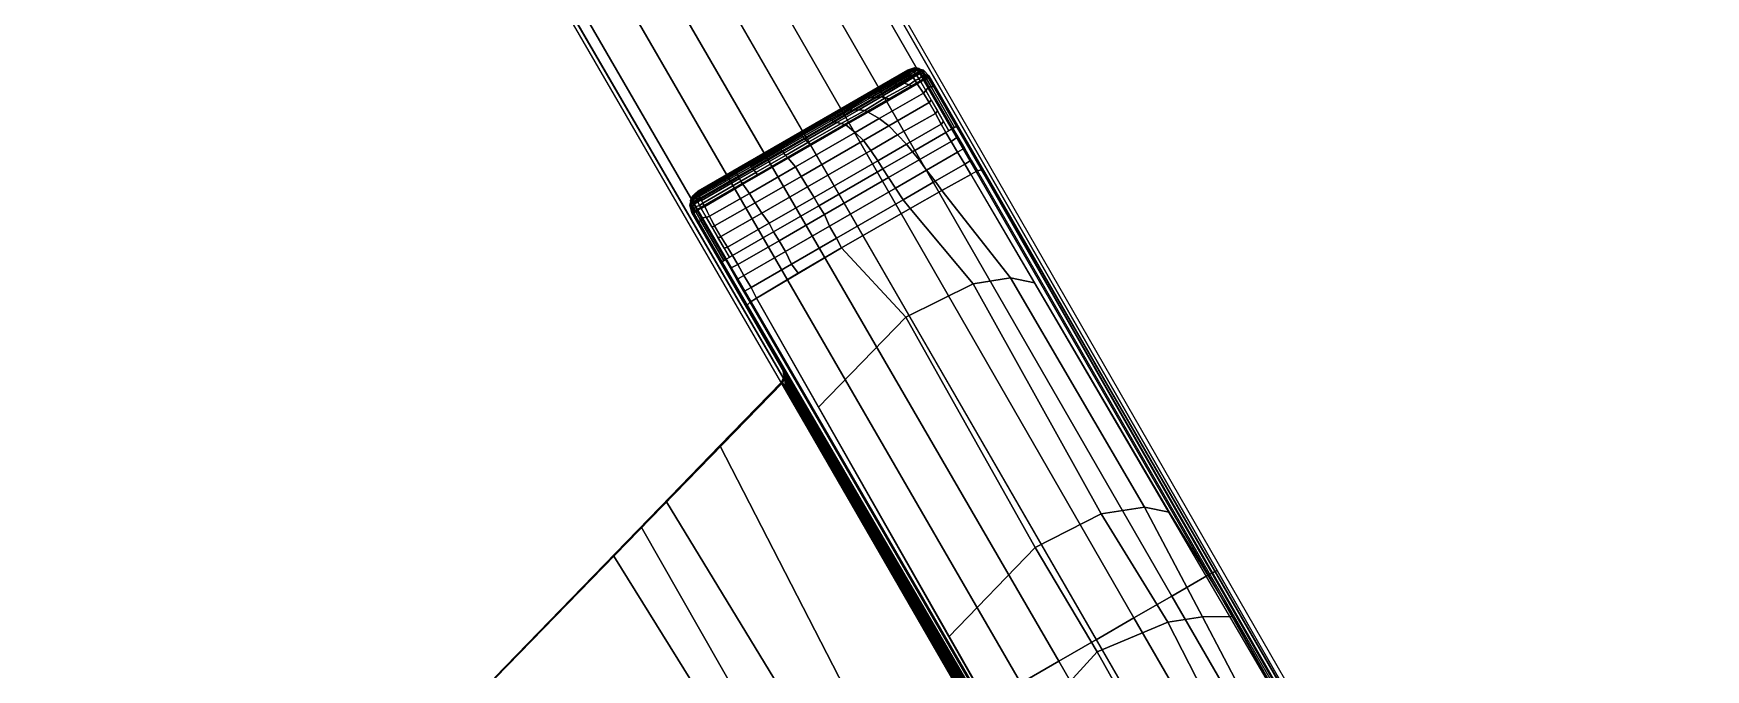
# Model space of a CAD drawing. Header units: inches. Extents: x -1507 to 39677, y -2256 to 26424.
# Drawn here: x 2675.08 to 2684.68, y 1592.14 to 1595.8 of the extents above; entities that cross this region are included whole.
import ezdxf

# ---------------------------------------------------------------- set-up
doc = ezdxf.new("R2010")
doc.units = ezdxf.units.IN
doc.layers.add('table leg', color=7, linetype='Continuous')
doc.layers.add('table top', color=7, linetype='Continuous')

msp = doc.modelspace()

# ---------------------------------------------------------------- linework, layer by layer
at = {"layer": 'table leg'}
for points in [[(2678.9317, 1597.8359, 122.918), (2678.8748, 1597.808, 122.9894), (2681.8212, 1592.6879, 123.4446), (2681.8713, 1592.7124, 123.3749)], [(2681.8212, 1592.6879, 123.4446), (2678.8748, 1597.808, 122.9894), (2678.6615, 1597.6849, 123.0233), (2681.6106, 1592.5663, 123.484)], [(2681.6106, 1592.5663, 123.484), (2678.6615, 1597.6849, 123.0233), (2678.4475, 1597.5613, 123.0476), (2681.394, 1592.4412, 123.5206)], [(2681.1769, 1592.3159, 123.5417), (2681.394, 1592.4412, 123.5206), (2678.4475, 1597.5613, 123.0476), (2678.2243, 1597.4324, 123.0699)], [(2678.2243, 1597.4324, 123.0699), (2678.001, 1597.3035, 123.0476), (2680.9619, 1592.1918, 123.5206), (2681.1789, 1592.3171, 123.5417)], [(2680.9619, 1592.1918, 123.5206), (2678.001, 1597.3035, 123.0476), (2677.787, 1597.18, 123.0233), (2680.7452, 1592.0667, 123.484)], [(2680.7452, 1592.0667, 123.484), (2677.787, 1597.18, 123.0233), (2677.5737, 1597.0568, 122.9894), (2680.5347, 1591.9451, 123.4446)], [(2680.4883, 1591.9139, 123.3749), (2680.5347, 1591.9451, 123.4446), (2677.5737, 1597.0568, 122.9894), (2677.5211, 1597.0215, 122.918)], [(2683.2765, 1590.1217, 123.6709), (2681.8212, 1592.6879, 123.4446), (2681.6106, 1592.5663, 123.484), (2683.0864, 1590.012, 123.7535)], [(2683.3438, 1590.1466, 123.5952), (2681.8713, 1592.7124, 123.3749), (2681.8212, 1592.6879, 123.4446), (2683.2765, 1590.1217, 123.6709)], [(2683.0864, 1590.012, 123.7535), (2681.6106, 1592.5663, 123.484), (2681.394, 1592.4412, 123.5206), (2682.8698, 1589.887, 123.7902)], [(2682.6528, 1589.7616, 123.8113), (2682.8698, 1589.887, 123.7902), (2681.394, 1592.4412, 123.5206), (2681.1769, 1592.3159, 123.5417)], [(2681.1789, 1592.3171, 123.5417), (2680.9619, 1592.1918, 123.5206), (2682.436, 1589.6365, 123.7902), (2682.6531, 1589.7618, 123.8113)], [(2682.436, 1589.6365, 123.7902), (2680.9619, 1592.1918, 123.5206), (2680.7452, 1592.0667, 123.484), (2682.2194, 1589.5114, 123.7535)]]:
    msp.add_3dface(points, dxfattribs=at)
for points, invisible_edges in [([(2678.9397, 1597.8658, 122.2923), (2678.9317, 1597.8359, 122.918), (2681.8713, 1592.7124, 123.3749), (2683.3635, 1590.1723, 122.7413)], 4), ([(2681.9421, 1589.3517, 122.7413), (2680.4883, 1591.9139, 123.3749), (2677.5211, 1597.0215, 122.918), (2677.4912, 1597.0295, 122.2923)], 1), ([(2683.5944, 1589.704, 123.7173), (2683.3635, 1590.1723, 122.7413), (2681.8713, 1592.7124, 123.3749), (2683.3438, 1590.1466, 123.5952)], 3)]:
    msp.add_3dface(points, dxfattribs=dict(at, invisible_edges=invisible_edges))
at = {"layer": 'table top', "invisible_edges": 15}
for points in [[(2684.8164, 1565.3741, 20.5), (2684.82, 1607.1346, 20.5), (2680.04, 1606.9554, 20.5), (2680.035, 1565.5535, 20.5)], [(2680.0395, 1606.9554, 19.324), (2684.8199, 1607.1345, 19.324), (2684.8273, 1565.3739, 19.324), (2680.0631, 1565.5524, 19.324)], [(2675.2658, 1606.6569, 19.324), (2680.0395, 1606.9554, 19.324), (2680.0631, 1565.5524, 19.324), (2675.2658, 1565.8517, 19.324)], [(2680.035, 1565.5535, 20.5), (2680.04, 1606.9554, 20.5), (2675.2658, 1606.6569, 20.5), (2675.2658, 1565.8517, 20.5)], [(2675.2658, 1565.8517, 20.5), (2675.2658, 1606.6569, 20.5), (2674.4441, 1606.5608, 20.5), (2674.5268, 1565.935, 20.5)], [(2674.454, 1606.5624, 19.324), (2675.2658, 1606.6569, 19.324), (2675.2658, 1565.8517, 19.324), (2674.5139, 1565.937, 19.324)]]:
    msp.add_3dface(points, dxfattribs=at)
at = {"layer": 'table top'}
for points in [[(2680.1852, 1595.5862, 147.1256), (2680.1342, 1595.5994, 147.1256), (2678.8585, 1594.8629, 147.1256), (2678.8444, 1594.8121, 147.1256)], [(2678.8444, 1594.8121, 147.1256), (2678.8564, 1594.7695, 147.1256), (2680.2161, 1595.5545, 147.1256), (2680.1852, 1595.5862, 147.1256)], [(2678.8564, 1594.7695, 147.1256), (2682.8971, 1587.7709, 147.1256), (2684.2567, 1588.5559, 147.1256), (2680.2161, 1595.5545, 147.1256)], [(2680.1342, 1595.5994, 147.1256), (2680.0931, 1595.5874, 147.1256), (2678.8894, 1594.8924, 147.1256), (2678.8585, 1594.8629, 147.1256)], [(2680.0931, 1595.5874, 147.1256), (2680.0931, 1595.5788, 146.7001), (2678.8968, 1594.8882, 146.7001), (2678.8894, 1594.8924, 147.1256)], [(2679.9783, 1595.5122, 146.682), (2679.8312, 1595.4269, 146.6646), (2679.8366, 1595.4307, 146.7001), (2679.9797, 1595.5134, 146.7001)], [(2680.0931, 1595.5788, 146.7001), (2680.0954, 1595.5787, 146.6868), (2679.9768, 1595.5098, 146.6682), (2679.9783, 1595.5122, 146.682)], [(2680.0954, 1595.5787, 146.6868), (2680.0985, 1595.5771, 146.6748), (2679.9844, 1595.5104, 146.6564), (2679.9768, 1595.5098, 146.6682)], [(2680.0931, 1595.5788, 146.7001), (2679.9783, 1595.5122, 146.682), (2679.9797, 1595.5134, 146.7001), (2680.0931, 1595.5788, 146.7001)], [(2680.0985, 1595.5771, 146.6748), (2680.1013, 1595.5749, 146.666), (2679.9881, 1595.5085, 146.6477), (2679.9844, 1595.5104, 146.6564)], [(2680.1013, 1595.5749, 146.666), (2680.1058, 1595.5706, 146.6547), (2680.0003, 1595.5081, 146.6375), (2679.9881, 1595.5085, 146.6477)], [(2680.1058, 1595.5706, 146.6547), (2680.1113, 1595.5643, 146.6437), (2680.0147, 1595.5065, 146.6279), (2680.0003, 1595.5081, 146.6375)], [(2680.1113, 1595.5643, 146.6437), (2680.1175, 1595.5566, 146.634), (2680.0389, 1595.509, 146.6212), (2680.0147, 1595.5065, 146.6279)], [(2680.1175, 1595.5566, 146.634), (2680.1264, 1595.5445, 146.6238), (2680.0744, 1595.5125, 146.6155), (2680.0389, 1595.509, 146.6212)], [(2680.1264, 1595.5445, 146.6238), (2680.1383, 1595.5267, 146.6154), (2680.1025, 1595.5023, 146.6096), (2680.0744, 1595.5125, 146.6155)], [(2680.0931, 1595.5788, 146.7001), (2680.0931, 1595.5874, 147.1256), (2680.1141, 1595.5935, 147.1256), (2680.1117, 1595.5914, 146.7041)], [(2680.1182, 1595.5893, 146.6904), (2680.0954, 1595.5787, 146.6868), (2680.0931, 1595.5788, 146.7001), (2680.1117, 1595.5914, 146.7041)], [(2680.1209, 1595.5872, 146.6819), (2680.0985, 1595.5771, 146.6748), (2680.0954, 1595.5787, 146.6868), (2680.1182, 1595.5893, 146.6904)], [(2680.1234, 1595.5851, 146.6744), (2680.1013, 1595.5749, 146.666), (2680.0985, 1595.5771, 146.6748), (2680.1209, 1595.5872, 146.6819)], [(2680.1266, 1595.5818, 146.6667), (2680.1058, 1595.5706, 146.6547), (2680.1013, 1595.5749, 146.666), (2680.1234, 1595.5851, 146.6744)], [(2680.1383, 1595.5267, 146.6154), (2680.1497, 1595.508, 146.6127), (2680.1236, 1595.493, 146.6092), (2680.1025, 1595.5023, 146.6096)], [(2680.1322, 1595.5756, 146.6557), (2680.1113, 1595.5643, 146.6437), (2680.1058, 1595.5706, 146.6547), (2680.1266, 1595.5818, 146.6667)], [(2680.1383, 1595.5679, 146.6461), (2680.1175, 1595.5566, 146.634), (2680.1113, 1595.5643, 146.6437), (2680.1322, 1595.5756, 146.6557)], [(2680.1342, 1595.5994, 147.1256), (2680.1303, 1595.5914, 146.7041), (2680.1117, 1595.5914, 146.7041), (2680.1141, 1595.5935, 147.1256)], [(2680.1117, 1595.5914, 146.7041), (2680.1303, 1595.5914, 146.7041), (2680.1411, 1595.5992, 146.6948), (2680.1182, 1595.5893, 146.6904)], [(2680.1472, 1595.5558, 146.6358), (2680.1264, 1595.5445, 146.6238), (2680.1175, 1595.5566, 146.634), (2680.1383, 1595.5679, 146.6461)], [(2680.1427, 1595.5978, 146.6905), (2680.1209, 1595.5872, 146.6819), (2680.1182, 1595.5893, 146.6904), (2680.1411, 1595.5992, 146.6948)], [(2680.1427, 1595.5978, 146.6905), (2680.1438, 1595.5969, 146.6875), (2680.1234, 1595.5851, 146.6744), (2680.1209, 1595.5872, 146.6819)], [(2680.147, 1595.5936, 146.6798), (2680.1266, 1595.5818, 146.6667), (2680.1234, 1595.5851, 146.6744), (2680.1438, 1595.5969, 146.6875)], [(2680.1592, 1595.5375, 146.6282), (2680.1383, 1595.5267, 146.6154), (2680.1264, 1595.5445, 146.6238), (2680.1472, 1595.5558, 146.6358)], [(2680.1525, 1595.5874, 146.6688), (2680.1322, 1595.5756, 146.6557), (2680.1266, 1595.5818, 146.6667), (2680.147, 1595.5936, 146.6798)], [(2680.1303, 1595.5914, 146.7041), (2680.1342, 1595.5994, 147.1256), (2680.1852, 1595.5862, 147.1256), (2680.1817, 1595.5786, 146.7339)], [(2680.1616, 1595.5967, 146.7011), (2680.1411, 1595.5992, 146.6948), (2680.1303, 1595.5914, 146.7041)], [(2680.1903, 1595.5693, 146.7236), (2680.1616, 1595.5967, 146.7011), (2680.1303, 1595.5914, 146.7041), (2680.1817, 1595.5786, 146.7339)], [(2680.1587, 1595.5797, 146.6592), (2680.1383, 1595.5679, 146.6461), (2680.1322, 1595.5756, 146.6557), (2680.1525, 1595.5874, 146.6688)], [(2680.1676, 1595.5675, 146.6489), (2680.1472, 1595.5558, 146.6358), (2680.1383, 1595.5679, 146.6461), (2680.1587, 1595.5797, 146.6592)], [(2680.1701, 1595.5198, 146.6258), (2680.1497, 1595.508, 146.6127), (2680.1383, 1595.5267, 146.6154), (2680.1592, 1595.5375, 146.6282)], [(2680.1411, 1595.5992, 146.6948), (2680.1438, 1595.5969, 146.6875), (2680.1616, 1595.5967, 146.7011)], [(2680.1438, 1595.5969, 146.6875), (2680.147, 1595.5936, 146.6798), (2680.1616, 1595.5967, 146.7011)], [(2680.1673, 1595.5899, 146.6912), (2680.1525, 1595.5874, 146.6688), (2680.147, 1595.5936, 146.6798), (2680.1616, 1595.5967, 146.7011)], [(2680.1796, 1595.5548, 146.6417), (2680.1592, 1595.5375, 146.6282), (2680.1472, 1595.5558, 146.6358), (2680.1676, 1595.5675, 146.6489)], [(2680.1863, 1595.4554, 146.6133), (2680.1497, 1595.508, 146.6127), (2680.1701, 1595.5198, 146.6258), (2680.1982, 1595.4708, 146.6208)], [(2680.1749, 1595.5799, 146.6809), (2680.1587, 1595.5797, 146.6592), (2680.1525, 1595.5874, 146.6688), (2680.1673, 1595.5899, 146.6912)], [(2680.1577, 1595.5846, 146.72), (2680.1577, 1595.5846, 146.72), (2680.1817, 1595.5786, 146.7339), (2680.1749, 1595.5803, 146.73)], [(2680.1824, 1595.5692, 146.6736), (2680.1676, 1595.5675, 146.6489), (2680.1587, 1595.5797, 146.6592), (2680.1749, 1595.5799, 146.6809)], [(2680.191, 1595.5361, 146.6389), (2680.1701, 1595.5198, 146.6258), (2680.1592, 1595.5375, 146.6282), (2680.1796, 1595.5548, 146.6417)], [(2680.1966, 1595.5624, 146.7161), (2680.1673, 1595.5899, 146.6912), (2680.1616, 1595.5967, 146.7011), (2680.1903, 1595.5693, 146.7236)], [(2680.1616, 1595.5967, 146.7011), (2680.1616, 1595.5967, 146.7011), (2680.1903, 1595.5693, 146.7236)], [(2680.203, 1595.5555, 146.7086), (2680.1749, 1595.5799, 146.6809), (2680.1673, 1595.5899, 146.6912), (2680.1966, 1595.5624, 146.7161)], [(2680.1921, 1595.5545, 146.6677), (2680.1796, 1595.5548, 146.6417), (2680.1676, 1595.5675, 146.6489), (2680.1824, 1595.5692, 146.6736)], [(2680.1982, 1595.4708, 146.6208), (2680.1701, 1595.5198, 146.6258), (2680.191, 1595.5361, 146.6389), (2680.2172, 1595.4903, 146.6349)], [(2680.2088, 1595.5492, 146.7016), (2680.1824, 1595.5692, 146.6736), (2680.1749, 1595.5799, 146.6809), (2680.203, 1595.5555, 146.7086)], [(2680.191, 1595.5361, 146.6389), (2680.1796, 1595.5548, 146.6417), (2680.1921, 1595.5545, 146.6677), (2680.2025, 1595.5375, 146.6654)], [(2680.2184, 1595.5394, 146.8095), (2680.1817, 1595.5786, 146.7339), (2680.1852, 1595.5862, 147.1256), (2680.2161, 1595.5545, 147.1256)], [(2680.2133, 1595.5443, 146.6963), (2680.1817, 1595.5786, 146.7339), (2680.2184, 1595.5394, 146.8095), (2680.2133, 1595.5443, 146.6963)], [(2680.2088, 1595.5492, 146.7016), (2680.1921, 1595.5545, 146.6677), (2680.1824, 1595.5692, 146.6736)], [(2680.191, 1595.5361, 146.6389), (2680.191, 1595.5361, 146.6389), (2680.2025, 1595.5375, 146.6654)], [(2680.2172, 1595.4903, 146.6349), (2680.191, 1595.5361, 146.6389), (2680.2025, 1595.5375, 146.6654), (2680.2297, 1595.4902, 146.6606)], [(2680.2133, 1595.5443, 146.6963), (2680.2025, 1595.5375, 146.6654), (2680.1921, 1595.5545, 146.6677), (2680.2088, 1595.5492, 146.7016)], [(2680.2297, 1595.4902, 146.6606), (2680.2025, 1595.5375, 146.6654), (2680.2133, 1595.5443, 146.6963), (2680.243, 1595.4927, 146.6911)], [(2680.243, 1595.4927, 146.6911), (2680.2133, 1595.5443, 146.6963), (2680.2184, 1595.5394, 146.8095), (2680.2472, 1595.4891, 146.8053)], [(2683.6283, 1589.5871, 146.3069), (2680.2184, 1595.5394, 146.8095), (2680.2161, 1595.5545, 147.1256), (2683.8457, 1589.2678, 147.1256)], [(2679.8312, 1595.4269, 146.6646), (2679.7242, 1595.365, 146.6561), (2679.7183, 1595.3624, 146.7001), (2679.8366, 1595.4307, 146.7001)], [(2679.8312, 1595.4269, 146.6646), (2679.8389, 1595.4298, 146.6517), (2679.7273, 1595.3652, 146.6426), (2679.7242, 1595.365, 146.6561)], [(2679.8389, 1595.4298, 146.6517), (2679.8468, 1595.4306, 146.6394), (2679.7348, 1595.3657, 146.6301), (2679.7273, 1595.3652, 146.6426)], [(2679.8468, 1595.4306, 146.6394), (2679.8522, 1595.4294, 146.6307), (2679.7399, 1595.3643, 146.6212), (2679.7348, 1595.3657, 146.6301)], [(2679.8522, 1595.4294, 146.6307), (2679.8642, 1595.4288, 146.6202), (2679.7485, 1595.3617, 146.6099), (2679.7399, 1595.3643, 146.6212)], [(2679.8642, 1595.4288, 146.6202), (2679.8805, 1595.4278, 146.6103), (2679.7611, 1595.3585, 146.5993), (2679.7485, 1595.3617, 146.6099)], [(2679.8805, 1595.4278, 146.6103), (2679.9055, 1595.4301, 146.603), (2679.7778, 1595.356, 146.5905), (2679.7611, 1595.3585, 146.5993)], [(2679.9055, 1595.4301, 146.603), (2679.942, 1595.4334, 146.5969), (2679.8139, 1595.3588, 146.5833), (2679.7778, 1595.356, 146.5905)], [(2679.942, 1595.4334, 146.5969), (2679.9664, 1595.4275, 146.5937), (2679.849, 1595.3549, 146.5795), (2679.8139, 1595.3588, 146.5833)], [(2679.9783, 1595.5122, 146.682), (2679.9768, 1595.5098, 146.6682), (2679.8389, 1595.4298, 146.6517), (2679.8312, 1595.4269, 146.6646)], [(2679.9768, 1595.5098, 146.6682), (2679.9844, 1595.5104, 146.6564), (2679.8468, 1595.4306, 146.6394), (2679.8389, 1595.4298, 146.6517)], [(2679.9844, 1595.5104, 146.6564), (2679.9881, 1595.5085, 146.6477), (2679.8522, 1595.4294, 146.6307), (2679.8468, 1595.4306, 146.6394)], [(2679.9664, 1595.4275, 146.5937), (2679.9983, 1595.4208, 146.5925), (2679.8688, 1595.3463, 146.5753), (2679.849, 1595.3549, 146.5795)], [(2679.9881, 1595.5085, 146.6477), (2680.0003, 1595.5081, 146.6375), (2679.8642, 1595.4288, 146.6202), (2679.8522, 1595.4294, 146.6307)], [(2680.0003, 1595.5081, 146.6375), (2680.0147, 1595.5065, 146.6279), (2679.8805, 1595.4278, 146.6103), (2679.8642, 1595.4288, 146.6202)], [(2679.9314, 1595.3087, 146.5798), (2679.8688, 1595.3463, 146.5753), (2680.1497, 1595.508, 146.6127), (2680.1863, 1595.4554, 146.6133)], [(2680.0147, 1595.5065, 146.6279), (2680.0389, 1595.509, 146.6212), (2679.9055, 1595.4301, 146.603), (2679.8805, 1595.4278, 146.6103)], [(2680.0389, 1595.509, 146.6212), (2680.0744, 1595.5125, 146.6155), (2679.942, 1595.4334, 146.5969), (2679.9055, 1595.4301, 146.603)], [(2679.9865, 1595.2667, 146.5822), (2679.9314, 1595.3087, 146.5798), (2680.1863, 1595.4554, 146.6133), (2680.2191, 1595.4012, 146.6132)], [(2680.0744, 1595.5125, 146.6155), (2680.1025, 1595.5023, 146.6096), (2679.9664, 1595.4275, 146.5937), (2679.942, 1595.4334, 146.5969)], [(2680.1025, 1595.5023, 146.6096), (2680.1236, 1595.493, 146.6092), (2679.9983, 1595.4208, 146.5925), (2679.9664, 1595.4275, 146.5937)], [(2680.2191, 1595.4012, 146.6132), (2680.1863, 1595.4554, 146.6133), (2680.1982, 1595.4708, 146.6208), (2680.2304, 1595.4151, 146.6212)], [(2680.332, 1595.2392, 146.6225), (2680.1982, 1595.4708, 146.6208), (2680.2172, 1595.4903, 146.6349), (2680.3546, 1595.2523, 146.6362)], [(2680.3546, 1595.2523, 146.6362), (2680.2172, 1595.4903, 146.6349), (2680.2297, 1595.4902, 146.6606), (2680.364, 1595.2576, 146.6622)], [(2680.364, 1595.2576, 146.6622), (2680.2297, 1595.4902, 146.6606), (2680.243, 1595.4927, 146.6911), (2680.3752, 1595.2638, 146.693)], [(2680.3752, 1595.2638, 146.693), (2680.243, 1595.4927, 146.6911), (2680.2472, 1595.4891, 146.8053), (2680.389, 1595.2415, 146.7844)], [(2679.7242, 1595.365, 146.6561), (2679.6241, 1595.3071, 146.6512), (2679.6164, 1595.3036, 146.7001), (2679.7183, 1595.3624, 146.7001)], [(2679.7242, 1595.365, 146.6561), (2679.7273, 1595.3652, 146.6426), (2679.6272, 1595.3073, 146.6376), (2679.6241, 1595.3071, 146.6512)], [(2679.7273, 1595.3652, 146.6426), (2679.7348, 1595.3657, 146.6301), (2679.6319, 1595.3062, 146.6248), (2679.6272, 1595.3073, 146.6376)], [(2679.7348, 1595.3657, 146.6301), (2679.7399, 1595.3643, 146.6212), (2679.6371, 1595.3049, 146.6158), (2679.6319, 1595.3062, 146.6248)], [(2679.7399, 1595.3643, 146.6212), (2679.7485, 1595.3617, 146.6099), (2679.6458, 1595.3023, 146.6043), (2679.6371, 1595.3049, 146.6158)], [(2679.7485, 1595.3617, 146.6099), (2679.7611, 1595.3585, 146.5993), (2679.6572, 1595.2984, 146.593), (2679.6458, 1595.3023, 146.6043)], [(2679.7611, 1595.3585, 146.5993), (2679.7778, 1595.356, 146.5905), (2679.6682, 1595.2925, 146.5836), (2679.6572, 1595.2984, 146.593)], [(2679.7778, 1595.356, 146.5905), (2679.8139, 1595.3588, 146.5833), (2679.6882, 1595.2861, 146.5746), (2679.6682, 1595.2925, 146.5836)], [(2679.8139, 1595.3588, 146.5833), (2679.849, 1595.3549, 146.5795), (2679.7126, 1595.2797, 146.5703), (2679.6882, 1595.2861, 146.5746)], [(2679.849, 1595.3549, 146.5795), (2679.8688, 1595.3463, 146.5753), (2679.7398, 1595.272, 146.5656), (2679.7126, 1595.2797, 146.5703)], [(2679.7934, 1595.2292, 146.568), (2679.7398, 1595.272, 146.5656), (2679.8688, 1595.3463, 146.5753), (2679.9314, 1595.3087, 146.5798)], [(2680.0367, 1595.2147, 146.5835), (2679.9865, 1595.2667, 146.5822), (2680.2191, 1595.4012, 146.6132), (2680.254, 1595.3381, 146.6127)], [(2680.0873, 1595.1613, 146.5845), (2680.0367, 1595.2147, 146.5835), (2680.254, 1595.3381, 146.6127), (2680.2871, 1595.2772, 146.6122)], [(2680.254, 1595.3381, 146.6127), (2680.2191, 1595.4012, 146.6132), (2680.2304, 1595.4151, 146.6212), (2680.2659, 1595.3537, 146.6217)], [(2680.2871, 1595.2772, 146.6122), (2680.254, 1595.3381, 146.6127), (2680.2659, 1595.3537, 146.6217), (2680.3013, 1595.2923, 146.6221)], [(2679.4818, 1595.2249, 146.6493), (2679.4812, 1595.223, 146.6355), (2679.358, 1595.1519, 146.6381), (2679.3581, 1595.1535, 146.6519)], [(2679.4818, 1595.2249, 146.6493), (2679.3581, 1595.1535, 146.6519), (2679.3613, 1595.1563, 146.7001), (2679.4852, 1595.2279, 146.7001)], [(2679.4499, 1595.0309, 146.5634), (2679.4079, 1595.0804, 146.5627), (2679.7398, 1595.272, 146.5656), (2679.7934, 1595.2292, 146.568)], [(2679.4825, 1594.976, 146.5643), (2679.4499, 1595.0309, 146.5634), (2679.7934, 1595.2292, 146.568), (2679.8414, 1595.1831, 146.5688)], [(2679.6319, 1595.3062, 146.6248), (2679.4824, 1595.2198, 146.6225), (2679.4812, 1595.223, 146.6355), (2679.6272, 1595.3073, 146.6376)], [(2679.6272, 1595.3073, 146.6376), (2679.4812, 1595.223, 146.6355), (2679.4818, 1595.2249, 146.6493), (2679.6241, 1595.3071, 146.6512)], [(2679.6241, 1595.3071, 146.6512), (2679.4818, 1595.2249, 146.6493), (2679.4852, 1595.2279, 146.7001), (2679.6164, 1595.3036, 146.7001)], [(2679.6371, 1595.3049, 146.6158), (2679.4844, 1595.2167, 146.6133), (2679.4824, 1595.2198, 146.6225), (2679.6319, 1595.3062, 146.6248)], [(2679.6458, 1595.3023, 146.6043), (2679.488, 1595.2111, 146.6015), (2679.4844, 1595.2167, 146.6133), (2679.6371, 1595.3049, 146.6158)], [(2679.6572, 1595.2984, 146.593), (2679.4931, 1595.2036, 146.5902), (2679.488, 1595.2111, 146.6015), (2679.6458, 1595.3023, 146.6043)], [(2679.6682, 1595.2925, 146.5836), (2679.4997, 1595.1952, 146.5805), (2679.4931, 1595.2036, 146.5902), (2679.6572, 1595.2984, 146.593)], [(2679.6882, 1595.2861, 146.5746), (2679.51, 1595.1831, 146.5709), (2679.4997, 1595.1952, 146.5805), (2679.6682, 1595.2925, 146.5836)], [(2679.7126, 1595.2797, 146.5703), (2679.5221, 1595.1711, 146.5657), (2679.51, 1595.1831, 146.5709), (2679.6882, 1595.2861, 146.5746)], [(2679.7398, 1595.272, 146.5656), (2679.5366, 1595.1547, 146.5638), (2679.5221, 1595.1711, 146.5657), (2679.7126, 1595.2797, 146.5703)], [(2679.8414, 1595.1831, 146.5688), (2679.7934, 1595.2292, 146.568), (2679.9314, 1595.3087, 146.5798), (2679.9865, 1595.2667, 146.5822)], [(2679.8831, 1595.1262, 146.5688), (2679.8414, 1595.1831, 146.5688), (2679.9865, 1595.2667, 146.5822), (2680.0367, 1595.2147, 146.5835)], [(2680.123, 1595.1186, 146.5821), (2680.0873, 1595.1613, 146.5845), (2680.2871, 1595.2772, 146.6122), (2680.3145, 1595.2291, 146.6119)], [(2680.123, 1595.1186, 146.5821), (2680.3145, 1595.2291, 146.6119), (2680.3449, 1595.1776, 146.6112), (2680.1608, 1595.0714, 146.5824)], [(2680.3145, 1595.2291, 146.6119), (2680.2871, 1595.2772, 146.6122), (2680.3013, 1595.2923, 146.6221), (2680.332, 1595.2392, 146.6225)], [(2680.3449, 1595.1776, 146.6112), (2680.3145, 1595.2291, 146.6119), (2680.3546, 1595.2523, 146.6362), (2680.3827, 1595.2034, 146.6331)], [(2680.4952, 1595.0076, 146.6206), (2680.3546, 1595.2523, 146.6362), (2680.3752, 1595.2638, 146.693), (2680.5187, 1595.0146, 146.6766)], [(2680.5187, 1595.0146, 146.6766), (2680.3752, 1595.2638, 146.693), (2680.389, 1595.2415, 146.7844), (2680.5353, 1594.9863, 146.7628)], [(2679.3581, 1595.1535, 146.6519), (2679.358, 1595.1519, 146.6381), (2679.1859, 1595.0527, 146.6489), (2679.1871, 1595.055, 146.6626)], [(2679.358, 1595.1519, 146.6381), (2679.3585, 1595.1483, 146.625), (2679.1868, 1595.0494, 146.6358), (2679.1859, 1595.0527, 146.6489)], [(2679.3585, 1595.1483, 146.625), (2679.3599, 1595.1449, 146.6159), (2679.188, 1595.0459, 146.6267), (2679.1868, 1595.0494, 146.6358)], [(2679.3581, 1595.1535, 146.6519), (2679.1871, 1595.055, 146.6626), (2679.1905, 1595.0577, 146.7001), (2679.3613, 1595.1563, 146.7001)], [(2679.3599, 1595.1449, 146.6159), (2679.3627, 1595.1389, 146.6044), (2679.191, 1595.04, 146.615), (2679.188, 1595.0459, 146.6267)], [(2679.3627, 1595.1389, 146.6044), (2679.3672, 1595.131, 146.5929), (2679.1961, 1595.0324, 146.6034), (2679.191, 1595.04, 146.615)], [(2679.3672, 1595.131, 146.5929), (2679.3738, 1595.1225, 146.5831), (2679.203, 1595.0241, 146.5936), (2679.1961, 1595.0324, 146.6034)], [(2679.4812, 1595.223, 146.6355), (2679.4824, 1595.2198, 146.6225), (2679.3585, 1595.1483, 146.625), (2679.358, 1595.1519, 146.6381)], [(2679.4824, 1595.2198, 146.6225), (2679.4844, 1595.2167, 146.6133), (2679.3599, 1595.1449, 146.6159), (2679.3585, 1595.1483, 146.625)], [(2679.4844, 1595.2167, 146.6133), (2679.488, 1595.2111, 146.6015), (2679.3627, 1595.1389, 146.6044), (2679.3599, 1595.1449, 146.6159)], [(2679.488, 1595.2111, 146.6015), (2679.4931, 1595.2036, 146.5902), (2679.3672, 1595.131, 146.5929), (2679.3627, 1595.1389, 146.6044)], [(2679.4931, 1595.2036, 146.5902), (2679.4997, 1595.1952, 146.5805), (2679.3738, 1595.1225, 146.5831), (2679.3672, 1595.131, 146.5929)], [(2679.4997, 1595.1952, 146.5805), (2679.51, 1595.1831, 146.5709), (2679.383, 1595.1098, 146.5734), (2679.3738, 1595.1225, 146.5831)], [(2679.51, 1595.1831, 146.5709), (2679.5221, 1595.1711, 146.5657), (2679.3935, 1595.0973, 146.5682), (2679.383, 1595.1098, 146.5734)], [(2679.5221, 1595.1711, 146.5657), (2679.5366, 1595.1547, 146.5638), (2679.4079, 1595.0804, 146.5627), (2679.3935, 1595.0973, 146.5682)], [(2679.5204, 1594.9169, 146.5641), (2679.4825, 1594.976, 146.5643), (2679.8414, 1595.1831, 146.5688), (2679.8831, 1595.1262, 146.5688)], [(2679.9226, 1595.0664, 146.5687), (2679.8831, 1595.1262, 146.5688), (2680.0367, 1595.2147, 146.5835), (2680.0873, 1595.1613, 146.5845)], [(2679.9528, 1595.0203, 146.5642), (2679.9226, 1595.0664, 146.5687), (2680.0873, 1595.1613, 146.5845), (2680.123, 1595.1186, 146.5821)], [(2680.1608, 1595.0714, 146.5824), (2680.3449, 1595.1776, 146.6112), (2680.3814, 1595.1157, 146.6087), (2680.2034, 1595.0129, 146.5802)], [(2680.3814, 1595.1157, 146.6087), (2680.3449, 1595.1776, 146.6112), (2680.3827, 1595.2034, 146.6331), (2680.4201, 1595.1383, 146.629)], [(2680.4223, 1595.0463, 146.6038), (2680.3814, 1595.1157, 146.6087), (2680.4201, 1595.1383, 146.629), (2680.4596, 1595.0695, 146.6246)], [(2679.1871, 1595.055, 146.6626), (2679.1859, 1595.0527, 146.6489), (2679.107, 1595.0074, 146.6575), (2679.1082, 1595.0096, 146.6712)], [(2679.1859, 1595.0527, 146.6489), (2679.1868, 1595.0494, 146.6358), (2679.1075, 1595.0038, 146.6445), (2679.107, 1595.0074, 146.6575)], [(2679.1868, 1595.0494, 146.6358), (2679.188, 1595.0459, 146.6267), (2679.1089, 1595.0018, 146.6345), (2679.1075, 1595.0038, 146.6445)], [(2679.1871, 1595.055, 146.6626), (2679.1082, 1595.0096, 146.6712), (2679.1109, 1595.0118, 146.7001), (2679.1905, 1595.0577, 146.7001)], [(2679.188, 1595.0459, 146.6267), (2679.191, 1595.04, 146.615), (2679.1127, 1594.995, 146.6236), (2679.1089, 1595.0018, 146.6345)], [(2679.191, 1595.04, 146.615), (2679.1961, 1595.0324, 146.6034), (2679.117, 1594.9869, 146.612), (2679.1127, 1594.995, 146.6236)], [(2679.1865, 1594.8788, 146.5828), (2679.1487, 1594.9313, 146.5836), (2679.4079, 1595.0804, 146.5627), (2679.4499, 1595.0309, 146.5634)], [(2679.3738, 1595.1225, 146.5831), (2679.383, 1595.1098, 146.5734), (2679.2132, 1595.012, 146.5835), (2679.203, 1595.0241, 146.5936)], [(2679.383, 1595.1098, 146.5734), (2679.3935, 1595.0973, 146.5682), (2679.2227, 1594.9985, 146.5783), (2679.2132, 1595.012, 146.5835)], [(2679.3935, 1595.0973, 146.5682), (2679.4079, 1595.0804, 146.5627), (2679.2361, 1594.9816, 146.5765), (2679.2227, 1594.9985, 146.5783)], [(2679.5584, 1594.8562, 146.5633), (2679.5204, 1594.9169, 146.5641), (2679.8831, 1595.1262, 146.5688), (2679.9226, 1595.0664, 146.5687)], [(2679.5848, 1594.8078, 146.5554), (2679.5584, 1594.8562, 146.5633), (2679.9226, 1595.0664, 146.5687), (2679.9528, 1595.0203, 146.5642)], [(2679.9528, 1595.0203, 146.5642), (2680.123, 1595.1186, 146.5821), (2680.1608, 1595.0714, 146.5824), (2679.9855, 1594.9701, 146.5645)], [(2679.9855, 1594.9701, 146.5645), (2680.1608, 1595.0714, 146.5824), (2680.2034, 1595.0129, 146.5802), (2680.0246, 1594.9097, 146.5626)], [(2680.2034, 1595.0129, 146.5802), (2680.3814, 1595.1157, 146.6087), (2680.4223, 1595.0463, 146.6038), (2680.2535, 1594.9489, 146.5769)], [(2680.2535, 1594.9489, 146.5769), (2680.4223, 1595.0463, 146.6038), (2680.4567, 1594.9878, 146.5981), (2680.2902, 1594.8949, 146.5684)], [(2680.4567, 1594.9878, 146.5981), (2680.4223, 1595.0463, 146.6038), (2680.4596, 1595.0695, 146.6246), (2680.4952, 1595.0076, 146.6206)], [(2679.1082, 1595.0096, 146.6712), (2679.107, 1595.0074, 146.6575), (2678.8957, 1594.886, 146.6863), (2678.8968, 1594.8882, 146.7001)], [(2679.107, 1595.0074, 146.6575), (2679.1075, 1595.0038, 146.6445), (2678.8957, 1594.8821, 146.6732), (2678.8957, 1594.886, 146.6863)], [(2679.1075, 1595.0038, 146.6445), (2679.1089, 1595.0018, 146.6345), (2678.8963, 1594.8782, 146.664), (2678.8957, 1594.8821, 146.6732)], [(2679.1089, 1595.0018, 146.6345), (2679.1127, 1594.995, 146.6236), (2678.8981, 1594.8716, 146.6524), (2678.8963, 1594.8782, 146.664)], [(2679.1082, 1595.0096, 146.6712), (2678.8968, 1594.8882, 146.7001), (2679.1109, 1595.0118, 146.7001)], [(2679.1127, 1594.995, 146.6236), (2679.117, 1594.9869, 146.612), (2678.9011, 1594.8628, 146.6411), (2678.8981, 1594.8716, 146.6524)], [(2679.117, 1594.9869, 146.612), (2679.1223, 1594.9777, 146.6022), (2678.9051, 1594.8529, 146.6314), (2678.9011, 1594.8628, 146.6411)], [(2679.1223, 1594.9777, 146.6022), (2679.1293, 1594.9637, 146.5923), (2678.9116, 1594.8386, 146.6218), (2678.9051, 1594.8529, 146.6314)], [(2679.1293, 1594.9637, 146.5923), (2679.1372, 1594.9497, 146.5873), (2678.9194, 1594.8229, 146.6154), (2678.9116, 1594.8386, 146.6218)], [(2679.1372, 1594.9497, 146.5873), (2679.1487, 1594.9313, 146.5836), (2678.9298, 1594.8037, 146.6127), (2678.9194, 1594.8229, 146.6154)], [(2679.1961, 1595.0324, 146.6034), (2679.203, 1595.0241, 146.5936), (2679.1223, 1594.9777, 146.6022), (2679.117, 1594.9869, 146.612)], [(2679.203, 1595.0241, 146.5936), (2679.2132, 1595.012, 146.5835), (2679.1293, 1594.9637, 146.5923), (2679.1223, 1594.9777, 146.6022)], [(2679.2132, 1595.012, 146.5835), (2679.2227, 1594.9985, 146.5783), (2679.1372, 1594.9497, 146.5873), (2679.1293, 1594.9637, 146.5923)], [(2679.2227, 1594.9985, 146.5783), (2679.2361, 1594.9816, 146.5765), (2679.1487, 1594.9313, 146.5836), (2679.1372, 1594.9497, 146.5873)], [(2679.2197, 1594.8245, 146.5836), (2679.1865, 1594.8788, 146.5828), (2679.4499, 1595.0309, 146.5634), (2679.4825, 1594.976, 146.5643)], [(2679.2577, 1594.7653, 146.5833), (2679.2197, 1594.8245, 146.5836), (2679.4825, 1594.976, 146.5643), (2679.5204, 1594.9169, 146.5641)], [(2679.5848, 1594.8078, 146.5554), (2679.9528, 1595.0203, 146.5642), (2679.9855, 1594.9701, 146.5645), (2679.6163, 1594.757, 146.5548)], [(2679.6163, 1594.757, 146.5548), (2679.9855, 1594.9701, 146.5645), (2680.0246, 1594.9097, 146.5626), (2679.6465, 1594.6914, 146.5528)], [(2680.0246, 1594.9097, 146.5626), (2680.2034, 1595.0129, 146.5802), (2680.2535, 1594.9489, 146.5769), (2680.0683, 1594.8419, 146.558)], [(2680.0683, 1594.8419, 146.558), (2680.2535, 1594.9489, 146.5769), (2680.2902, 1594.8949, 146.5684), (2680.1089, 1594.7926, 146.5467)], [(2680.6848, 1594.3946, 146.4624), (2680.2902, 1594.8949, 146.5684), (2680.4567, 1594.9878, 146.5981), (2680.8221, 1594.3662, 146.5286)], [(2680.4952, 1595.0076, 146.6206), (2680.4567, 1594.9878, 146.5981), (2683.5505, 1589.7013, 146.0141), (2683.5568, 1589.6921, 146.0377)], [(2683.5639, 1589.6817, 146.0644), (2683.5568, 1589.6921, 146.0377), (2680.4952, 1595.0076, 146.6206), (2680.5187, 1595.0146, 146.6766)], [(2683.5639, 1589.6817, 146.0644), (2680.5187, 1595.0146, 146.6766), (2680.5353, 1594.9863, 146.7628), (2683.6283, 1589.5871, 146.3069)], [(2678.8585, 1594.8629, 147.1256), (2678.8673, 1594.8622, 146.7041), (2678.8527, 1594.8113, 146.7339), (2678.8444, 1594.8121, 147.1256)], [(2678.8595, 1594.835, 146.72), (2678.8595, 1594.835, 146.72), (2678.8673, 1594.8622, 146.7041), (2678.8471, 1594.8378, 146.7011)], [(2678.8673, 1594.8622, 146.7041), (2678.8673, 1594.8622, 146.7041), (2678.8552, 1594.8567, 146.6948), (2678.8471, 1594.8378, 146.7011)], [(2678.8559, 1594.8533, 146.6875), (2678.8471, 1594.8378, 146.7011), (2678.8471, 1594.8378, 146.7011), (2678.8552, 1594.8567, 146.6948)], [(2678.8571, 1594.8489, 146.6798), (2678.8471, 1594.8378, 146.7011), (2678.8471, 1594.8378, 146.7011), (2678.8559, 1594.8533, 146.6875)], [(2678.8571, 1594.8489, 146.6798), (2678.8471, 1594.8378, 146.7011), (2678.8471, 1594.8378, 146.7011), (2678.8559, 1594.8533, 146.6875)], [(2678.8597, 1594.841, 146.6688), (2678.8501, 1594.8295, 146.6912), (2678.8471, 1594.8378, 146.7011), (2678.8571, 1594.8489, 146.6798)], [(2678.8633, 1594.8318, 146.6592), (2678.855, 1594.8178, 146.6809), (2678.8501, 1594.8295, 146.6912), (2678.8597, 1594.841, 146.6688)], [(2678.8752, 1594.8717, 146.6904), (2678.8552, 1594.8567, 146.6948), (2678.8673, 1594.8622, 146.7041), (2678.8766, 1594.8783, 146.7041)], [(2678.8757, 1594.8683, 146.6819), (2678.8556, 1594.8547, 146.6905), (2678.8552, 1594.8567, 146.6948), (2678.8752, 1594.8717, 146.6904)], [(2678.8757, 1594.8683, 146.6819), (2678.8762, 1594.865, 146.6744), (2678.8559, 1594.8533, 146.6875), (2678.8556, 1594.8547, 146.6905)], [(2678.8774, 1594.8606, 146.6667), (2678.8571, 1594.8489, 146.6798), (2678.8559, 1594.8533, 146.6875), (2678.8762, 1594.865, 146.6744)], [(2678.8774, 1594.8606, 146.6667), (2678.8571, 1594.8489, 146.6798), (2678.8559, 1594.8533, 146.6875), (2678.8762, 1594.865, 146.6744)], [(2678.8801, 1594.8527, 146.6557), (2678.8597, 1594.841, 146.6688), (2678.8571, 1594.8489, 146.6798), (2678.8774, 1594.8606, 146.6667)], [(2678.8736, 1594.8773, 147.1256), (2678.8766, 1594.8783, 146.7041), (2678.8673, 1594.8622, 146.7041), (2678.8585, 1594.8629, 147.1256)], [(2678.8836, 1594.8435, 146.6461), (2678.8633, 1594.8318, 146.6592), (2678.8597, 1594.841, 146.6688), (2678.8801, 1594.8527, 146.6557)], [(2678.8897, 1594.8297, 146.6358), (2678.8693, 1594.818, 146.6489), (2678.8633, 1594.8318, 146.6592), (2678.8836, 1594.8435, 146.6461)], [(2678.8894, 1594.8924, 147.1256), (2678.8968, 1594.8882, 146.7001), (2678.8766, 1594.8783, 146.7041), (2678.8736, 1594.8773, 147.1256)], [(2678.8957, 1594.8861, 146.6868), (2678.8752, 1594.8717, 146.6904), (2678.8766, 1594.8783, 146.7041), (2678.8968, 1594.8882, 146.7001)], [(2678.8956, 1594.8826, 146.6748), (2678.8757, 1594.8683, 146.6819), (2678.8752, 1594.8717, 146.6904), (2678.8957, 1594.8861, 146.6868)], [(2678.8961, 1594.8791, 146.666), (2678.8762, 1594.865, 146.6744), (2678.8757, 1594.8683, 146.6819), (2678.8956, 1594.8826, 146.6748)], [(2678.8762, 1594.865, 146.6744), (2678.8774, 1594.8606, 146.6667), (2678.8976, 1594.873, 146.6547), (2678.8961, 1594.8791, 146.666)], [(2678.8976, 1594.873, 146.6547), (2678.8774, 1594.8606, 146.6667), (2678.8762, 1594.865, 146.6744), (2678.8961, 1594.8791, 146.666)], [(2678.9002, 1594.8651, 146.6437), (2678.8801, 1594.8527, 146.6557), (2678.8774, 1594.8606, 146.6667), (2678.8976, 1594.873, 146.6547)], [(2678.9038, 1594.8559, 146.634), (2678.8836, 1594.8435, 146.6461), (2678.8801, 1594.8527, 146.6557), (2678.9002, 1594.8651, 146.6437)], [(2678.9099, 1594.8421, 146.6238), (2678.8897, 1594.8297, 146.6358), (2678.8836, 1594.8435, 146.6461), (2678.9038, 1594.8559, 146.634)], [(2678.9194, 1594.8229, 146.6154), (2678.8995, 1594.8102, 146.6282), (2678.8897, 1594.8297, 146.6358), (2678.9099, 1594.8421, 146.6238)], [(2678.9298, 1594.8037, 146.6127), (2679.1487, 1594.9313, 146.5836), (2679.1865, 1594.8788, 146.5828), (2678.9562, 1594.7473, 146.6133)], [(2678.9562, 1594.7473, 146.6133), (2679.1865, 1594.8788, 146.5828), (2679.2197, 1594.8245, 146.5836), (2678.9863, 1594.6926, 146.6132)], [(2679.3005, 1594.7073, 146.5818), (2679.2577, 1594.7653, 146.5833), (2679.5204, 1594.9169, 146.5641), (2679.5584, 1594.8562, 146.5633)], [(2679.3253, 1594.658, 146.5759), (2679.3005, 1594.7073, 146.5818), (2679.5584, 1594.8562, 146.5633), (2679.5848, 1594.8078, 146.5554)], [(2679.6465, 1594.6914, 146.5528), (2680.0246, 1594.9097, 146.5626), (2680.0683, 1594.8419, 146.558), (2679.6871, 1594.6218, 146.5511)], [(2679.6871, 1594.6218, 146.5511), (2680.0683, 1594.8419, 146.558), (2680.1089, 1594.7926, 146.5467), (2679.7148, 1594.5661, 146.5371)], [(2680.4705, 1594.3603, 146.4076), (2680.1089, 1594.7926, 146.5467), (2680.2902, 1594.8949, 146.5684), (2680.6848, 1594.3946, 146.4624)], [(2678.8527, 1594.8113, 146.7339), (2678.8683, 1594.7599, 146.8095), (2678.8564, 1594.7695, 147.1256), (2678.8444, 1594.8121, 147.1256)], [(2678.8501, 1594.8295, 146.6912), (2678.8593, 1594.7903, 146.7161), (2678.8565, 1594.7992, 146.7236), (2678.8471, 1594.8378, 146.7011)], [(2678.8471, 1594.8378, 146.7011), (2678.8565, 1594.7992, 146.7236), (2678.8527, 1594.8113, 146.7339), (2678.8595, 1594.835, 146.72)], [(2678.855, 1594.8178, 146.6809), (2678.8621, 1594.7814, 146.7086), (2678.8593, 1594.7903, 146.7161), (2678.8501, 1594.8295, 146.6912)], [(2678.8527, 1594.8113, 146.7339), (2678.8666, 1594.7668, 146.6963), (2678.8666, 1594.7668, 146.6963), (2678.8683, 1594.7599, 146.8095)], [(2678.8693, 1594.818, 146.6489), (2678.8605, 1594.806, 146.6736), (2678.855, 1594.8178, 146.6809), (2678.8633, 1594.8318, 146.6592)], [(2678.8605, 1594.806, 146.6736), (2678.8646, 1594.7731, 146.7016), (2678.8621, 1594.7814, 146.7086), (2678.855, 1594.8178, 146.6809)], [(2678.8683, 1594.7599, 146.8095), (2682.3182, 1588.8307, 146.3069), (2682.486, 1588.4828, 147.1256), (2678.8564, 1594.7695, 147.1256)], [(2678.8744, 1594.8012, 146.6417), (2678.8684, 1594.7902, 146.6677), (2678.8605, 1594.806, 146.6736), (2678.8693, 1594.818, 146.6489)], [(2678.8605, 1594.806, 146.6736), (2678.8605, 1594.806, 146.6736), (2678.8684, 1594.7902, 146.6677), (2678.8646, 1594.7731, 146.7016)], [(2678.8779, 1594.7727, 146.6654), (2678.8666, 1594.7668, 146.6963), (2678.8646, 1594.7731, 146.7016), (2678.8684, 1594.7902, 146.6677)], [(2678.8779, 1594.7727, 146.6654), (2678.9053, 1594.7256, 146.6606), (2678.8965, 1594.7153, 146.6911), (2678.8666, 1594.7668, 146.6963)], [(2678.8666, 1594.7668, 146.6963), (2678.8965, 1594.7153, 146.6911), (2678.8974, 1594.7099, 146.8053), (2678.8683, 1594.7599, 146.8095)], [(2678.8744, 1594.8012, 146.6417), (2678.8848, 1594.782, 146.6389), (2678.8779, 1594.7727, 146.6654), (2678.8684, 1594.7902, 146.6677)], [(2678.8995, 1594.8102, 146.6282), (2678.8744, 1594.8012, 146.6417), (2678.8693, 1594.818, 146.6489), (2678.8897, 1594.8297, 146.6358)], [(2678.9095, 1594.792, 146.6258), (2678.8848, 1594.782, 146.6389), (2678.8744, 1594.8012, 146.6417), (2678.8995, 1594.8102, 146.6282)], [(2678.8848, 1594.782, 146.6389), (2678.9114, 1594.7365, 146.6349), (2678.9053, 1594.7256, 146.6606), (2678.8779, 1594.7727, 146.6654)], [(2678.9095, 1594.792, 146.6258), (2678.9378, 1594.7431, 146.6208), (2678.9114, 1594.7365, 146.6349), (2678.8848, 1594.782, 146.6389)], [(2678.9298, 1594.8037, 146.6127), (2678.9095, 1594.792, 146.6258), (2678.8995, 1594.8102, 146.6282), (2678.9194, 1594.8229, 146.6154)], [(2678.9298, 1594.8037, 146.6127), (2678.9571, 1594.7457, 146.6133), (2678.9378, 1594.7431, 146.6208), (2678.9095, 1594.792, 146.6258)], [(2678.9571, 1594.7457, 146.6133), (2678.9876, 1594.6903, 146.6132), (2678.9699, 1594.6874, 146.6212), (2678.9378, 1594.7431, 146.6208)], [(2678.9863, 1594.6926, 146.6132), (2679.2197, 1594.8245, 146.5836), (2679.2577, 1594.7653, 146.5833), (2679.0225, 1594.6321, 146.6128)], [(2679.0225, 1594.6321, 146.6128), (2679.2577, 1594.7653, 146.5833), (2679.3005, 1594.7073, 146.5818), (2679.06, 1594.571, 146.6122)], [(2679.3253, 1594.658, 146.5759), (2679.5848, 1594.8078, 146.5554), (2679.6163, 1594.757, 146.5548), (2679.3561, 1594.6067, 146.5745)], [(2679.3561, 1594.6067, 146.5745), (2679.6163, 1594.757, 146.5548), (2679.6465, 1594.6914, 146.5528), (2679.393, 1594.545, 146.5723)], [(2680.0839, 1594.1672, 146.3891), (2679.7148, 1594.5661, 146.5371), (2680.1089, 1594.7926, 146.5467), (2680.4705, 1594.3603, 146.4076)], [(2678.9053, 1594.7256, 146.6606), (2679.0396, 1594.4929, 146.6622), (2679.0286, 1594.4863, 146.693), (2678.8965, 1594.7153, 146.6911)], [(2678.8965, 1594.7153, 146.6911), (2679.0286, 1594.4863, 146.693), (2679.0409, 1594.4632, 146.7844), (2678.8974, 1594.7099, 146.8053)], [(2678.9114, 1594.7365, 146.6349), (2679.0488, 1594.4984, 146.6362), (2679.0396, 1594.4929, 146.6622), (2678.9053, 1594.7256, 146.6606)], [(2678.9378, 1594.7431, 146.6208), (2679.0715, 1594.5115, 146.6225), (2679.0488, 1594.4984, 146.6362), (2678.9114, 1594.7365, 146.6349)], [(2678.9876, 1594.6903, 146.6132), (2679.0248, 1594.6284, 146.6127), (2679.0054, 1594.6259, 146.6217), (2678.9699, 1594.6874, 146.6212)], [(2679.06, 1594.571, 146.6122), (2679.3005, 1594.7073, 146.5818), (2679.3253, 1594.658, 146.5759), (2679.089, 1594.5216, 146.6119)], [(2679.089, 1594.5216, 146.6119), (2679.3253, 1594.658, 146.5759), (2679.3561, 1594.6067, 146.5745), (2679.1194, 1594.4701, 146.6112)], [(2679.393, 1594.545, 146.5723), (2679.6465, 1594.6914, 146.5528), (2679.6871, 1594.6218, 146.5511), (2679.4283, 1594.4724, 146.5683)], [(2679.0248, 1594.6284, 146.6127), (2679.061, 1594.5693, 146.6122), (2679.0408, 1594.5645, 146.6221), (2679.0054, 1594.6259, 146.6217)], [(2679.061, 1594.5693, 146.6122), (2679.089, 1594.5216, 146.6119), (2679.0715, 1594.5115, 146.6225), (2679.0408, 1594.5645, 146.6221)], [(2679.1194, 1594.4701, 146.6112), (2679.3561, 1594.6067, 146.5745), (2679.393, 1594.545, 146.5723), (2679.1538, 1594.4069, 146.6087)], [(2679.7148, 1594.5661, 146.5371), (2679.2269, 1594.2777, 146.5981), (2679.4655, 1594.4199, 146.558)], [(2679.5822, 1593.6509, 146.5286), (2679.2269, 1594.2777, 146.5981), (2679.7148, 1594.5661, 146.5371), (2680.0839, 1594.1672, 146.3891)], [(2679.4283, 1594.4724, 146.5683), (2679.6871, 1594.6218, 146.5511), (2679.7148, 1594.5661, 146.5371), (2679.4655, 1594.4199, 146.558)], [(2679.0488, 1594.4984, 146.6362), (2679.1905, 1594.2543, 146.6206), (2679.1727, 1594.2374, 146.6766), (2679.0286, 1594.4863, 146.693)], [(2679.0286, 1594.4863, 146.693), (2679.1727, 1594.2374, 146.6766), (2679.1889, 1594.209, 146.7628), (2679.0409, 1594.4632, 146.7844)], [(2679.089, 1594.5216, 146.6119), (2679.1194, 1594.4701, 146.6112), (2679.0771, 1594.4497, 146.6331), (2679.0488, 1594.4984, 146.6362)], [(2679.1194, 1594.4701, 146.6112), (2679.1538, 1594.4069, 146.6087), (2679.1148, 1594.3847, 146.629), (2679.0771, 1594.4497, 146.6331)], [(2679.1538, 1594.4069, 146.6087), (2679.393, 1594.545, 146.5723), (2679.4283, 1594.4724, 146.5683), (2679.1968, 1594.3387, 146.6038)], [(2679.1968, 1594.3387, 146.6038), (2679.4283, 1594.4724, 146.5683), (2679.4655, 1594.4199, 146.558), (2679.2269, 1594.2777, 146.5981)], [(2679.1538, 1594.4069, 146.6087), (2679.1968, 1594.3387, 146.6038), (2679.1546, 1594.3161, 146.6246), (2679.1148, 1594.3847, 146.629)], [(2681.2055, 1593.0384, 146.2595), (2680.4705, 1594.3603, 146.4076), (2680.6848, 1594.3946, 146.4624), (2681.4547, 1593.0777, 146.3237)], [(2681.4547, 1593.0777, 146.3237), (2680.6848, 1594.3946, 146.4624), (2680.8221, 1594.3662, 146.5286), (2681.596, 1593.0474, 146.382)], [(2679.1968, 1594.3387, 146.6038), (2679.2269, 1594.2777, 146.5981), (2679.1905, 1594.2543, 146.6206), (2679.1546, 1594.3161, 146.6246)], [(2679.2269, 1594.2777, 146.5981), (2682.2582, 1588.9552, 146.0141), (2682.263, 1588.9451, 146.0377), (2679.1905, 1594.2543, 146.6206)], [(2680.8259, 1592.8456, 146.2433), (2680.0839, 1594.1672, 146.3891), (2680.4705, 1594.3603, 146.4076), (2681.2055, 1593.0384, 146.2595)], [(2679.1727, 1594.2374, 146.6766), (2679.1905, 1594.2543, 146.6206), (2682.263, 1588.9451, 146.0377), (2682.2685, 1588.9338, 146.0644)], [(2679.1727, 1594.2374, 146.6766), (2682.2685, 1588.9338, 146.0644), (2682.3182, 1588.8307, 146.3069), (2679.1889, 1594.209, 146.7628)], [(2680.3311, 1592.3325, 146.3833), (2679.5822, 1593.6509, 146.5286), (2680.0839, 1594.1672, 146.3891), (2680.8259, 1592.8456, 146.2433)], [(2677.7289, 1592.0961, 146.8283), (2677.7225, 1592.0969, 147.1256), (2679.3681, 1593.7923, 147.1256), (2679.3753, 1593.7914, 146.7966)], [(2681.7803, 1588.0636, 146.7567), (2678.7103, 1593.1067, 146.8094), (2679.3753, 1593.7914, 146.7966), (2682.5711, 1588.2688, 146.4317)], [(2679.3681, 1593.7923, 147.1256), (2679.0169, 1593.4305, 147.1256), (2681.7803, 1588.057, 147.1256), (2682.5652, 1588.2548, 147.1256)], [(2682.5652, 1588.2548, 147.1256), (2682.6074, 1588.2506, 147.1256), (2679.3851, 1593.8268, 147.1256), (2679.3681, 1593.7923, 147.1256)], [(2679.3851, 1593.8268, 147.1256), (2679.3923, 1593.826, 146.7966), (2679.3753, 1593.7914, 146.7966), (2679.3681, 1593.7923, 147.1256)], [(2679.3753, 1593.7914, 146.7966), (2679.3923, 1593.826, 146.7966), (2679.3913, 1593.7795, 146.7776), (2679.3832, 1593.7748, 146.7806)], [(2682.5636, 1588.2789, 146.417), (2682.5711, 1588.2688, 146.4317), (2679.3753, 1593.7914, 146.7966), (2679.3832, 1593.7748, 146.7806)], [(2682.6074, 1588.2506, 147.1256), (2682.6346, 1588.2254, 147.1256), (2679.3774, 1593.8671, 147.1256), (2679.3851, 1593.8268, 147.1256)], [(2679.3774, 1593.8671, 147.1256), (2679.3845, 1593.8662, 146.7966), (2679.3923, 1593.826, 146.7966), (2679.3851, 1593.8268, 147.1256)], [(2679.3845, 1593.8662, 146.7966), (2679.3865, 1593.8635, 146.7742), (2679.4, 1593.8415, 146.7362), (2679.4027, 1593.8336, 146.7677)], [(2679.3923, 1593.826, 146.7966), (2679.3845, 1593.8662, 146.7966), (2679.4216, 1593.7999, 146.7369), (2679.4187, 1593.7975, 146.7467)], [(2679.3923, 1593.826, 146.7966), (2679.3964, 1593.7828, 146.7747), (2679.3913, 1593.7795, 146.7776)], [(2679.4143, 1593.7944, 146.7559), (2679.4143, 1593.7944, 146.7559), (2679.3923, 1593.826, 146.7966), (2679.4187, 1593.7975, 146.7467)], [(2679.4066, 1593.7893, 146.7662), (2679.4066, 1593.7893, 146.7662), (2679.3923, 1593.826, 146.7966), (2679.4143, 1593.7944, 146.7559)], [(2679.3964, 1593.7828, 146.7747), (2679.3964, 1593.7828, 146.7747), (2679.3923, 1593.826, 146.7966), (2679.4066, 1593.7893, 146.7662)], [(2682.587, 1588.2934, 146.4027), (2682.5768, 1588.2869, 146.4112), (2679.3964, 1593.7828, 146.7747), (2679.4066, 1593.7893, 146.7662)], [(2679.4027, 1593.8336, 146.7677), (2679.4, 1593.8415, 146.7362), (2679.4232, 1593.8018, 146.7209), (2679.4216, 1593.7999, 146.7369)], [(2682.5946, 1588.2985, 146.3924), (2682.587, 1588.2934, 146.4027), (2679.4066, 1593.7893, 146.7662), (2679.4143, 1593.7944, 146.7559)], [(2682.5991, 1588.3016, 146.3832), (2682.5946, 1588.2985, 146.3924), (2679.4143, 1593.7944, 146.7559), (2679.4187, 1593.7975, 146.7467)], [(2682.602, 1588.304, 146.3734), (2682.5991, 1588.3016, 146.3832), (2679.4187, 1593.7975, 146.7467), (2679.4216, 1593.7999, 146.7369)], [(2682.6036, 1588.3059, 146.3574), (2682.602, 1588.304, 146.3734), (2679.4216, 1593.7999, 146.7369), (2679.4232, 1593.8018, 146.7209)], [(2682.5717, 1588.2836, 146.414), (2682.5636, 1588.2789, 146.417), (2679.3832, 1593.7748, 146.7806), (2679.3913, 1593.7795, 146.7776)], [(2682.5768, 1588.2869, 146.4112), (2682.5717, 1588.2836, 146.414), (2679.3913, 1593.7795, 146.7776), (2679.3964, 1593.7828, 146.7747)], [(2679.0169, 1593.4305, 147.1256), (2678.565, 1592.9649, 147.1256), (2681.4138, 1587.9646, 147.1256), (2681.7803, 1588.057, 147.1256)], [(2681.4061, 1587.968, 146.8283), (2678.4078, 1592.7952, 146.8152), (2678.7103, 1593.1067, 146.8094), (2681.7803, 1588.0636, 146.7567)], [(2681.1818, 1592.2471, 146.1555), (2680.8259, 1592.8456, 146.2433), (2681.2055, 1593.0384, 146.2595), (2681.5876, 1592.4159, 146.1955)], [(2681.5876, 1592.4159, 146.1955), (2681.2055, 1593.0384, 146.2595), (2681.4547, 1593.0777, 146.3237), (2681.7878, 1592.4474, 146.2471)], [(2681.7878, 1592.4474, 146.2471), (2681.4547, 1593.0777, 146.3237), (2681.596, 1593.0474, 146.382), (2681.9625, 1592.4499, 146.3079)], [(2678.565, 1592.9649, 147.1256), (2677.7225, 1592.0969, 147.1256), (2680.2741, 1587.6774, 147.1256), (2681.4138, 1587.9646, 147.1256)], [(2680.6887, 1591.704, 146.3143), (2680.3311, 1592.3325, 146.3833), (2680.8259, 1592.8456, 146.2433), (2681.1818, 1592.2471, 146.1555)], [(2680.2766, 1587.6834, 146.8283), (2677.7289, 1592.0961, 146.8283), (2678.4078, 1592.7952, 146.8152), (2681.4061, 1587.968, 146.8283)], [(2681.9563, 1591.6981, 146.1108), (2681.5876, 1592.4159, 146.1955), (2681.7878, 1592.4474, 146.2471), (2682.1612, 1591.7355, 146.1604)], [(2682.3719, 1591.7217, 146.2358), (2682.1612, 1591.7355, 146.1604), (2681.7878, 1592.4474, 146.2471), (2681.9625, 1592.4499, 146.3079)], [(2681.5817, 1591.5354, 146.078), (2681.1818, 1592.2471, 146.1555), (2681.5876, 1592.4159, 146.1955), (2681.9563, 1591.6981, 146.1108)], [(2681.0927, 1590.995, 146.2368), (2680.6887, 1591.704, 146.3143), (2681.1818, 1592.2471, 146.1555), (2681.5817, 1591.5354, 146.078)]]:
    msp.add_3dface(points, dxfattribs=at)

doc.saveas('drawing.dxf')
